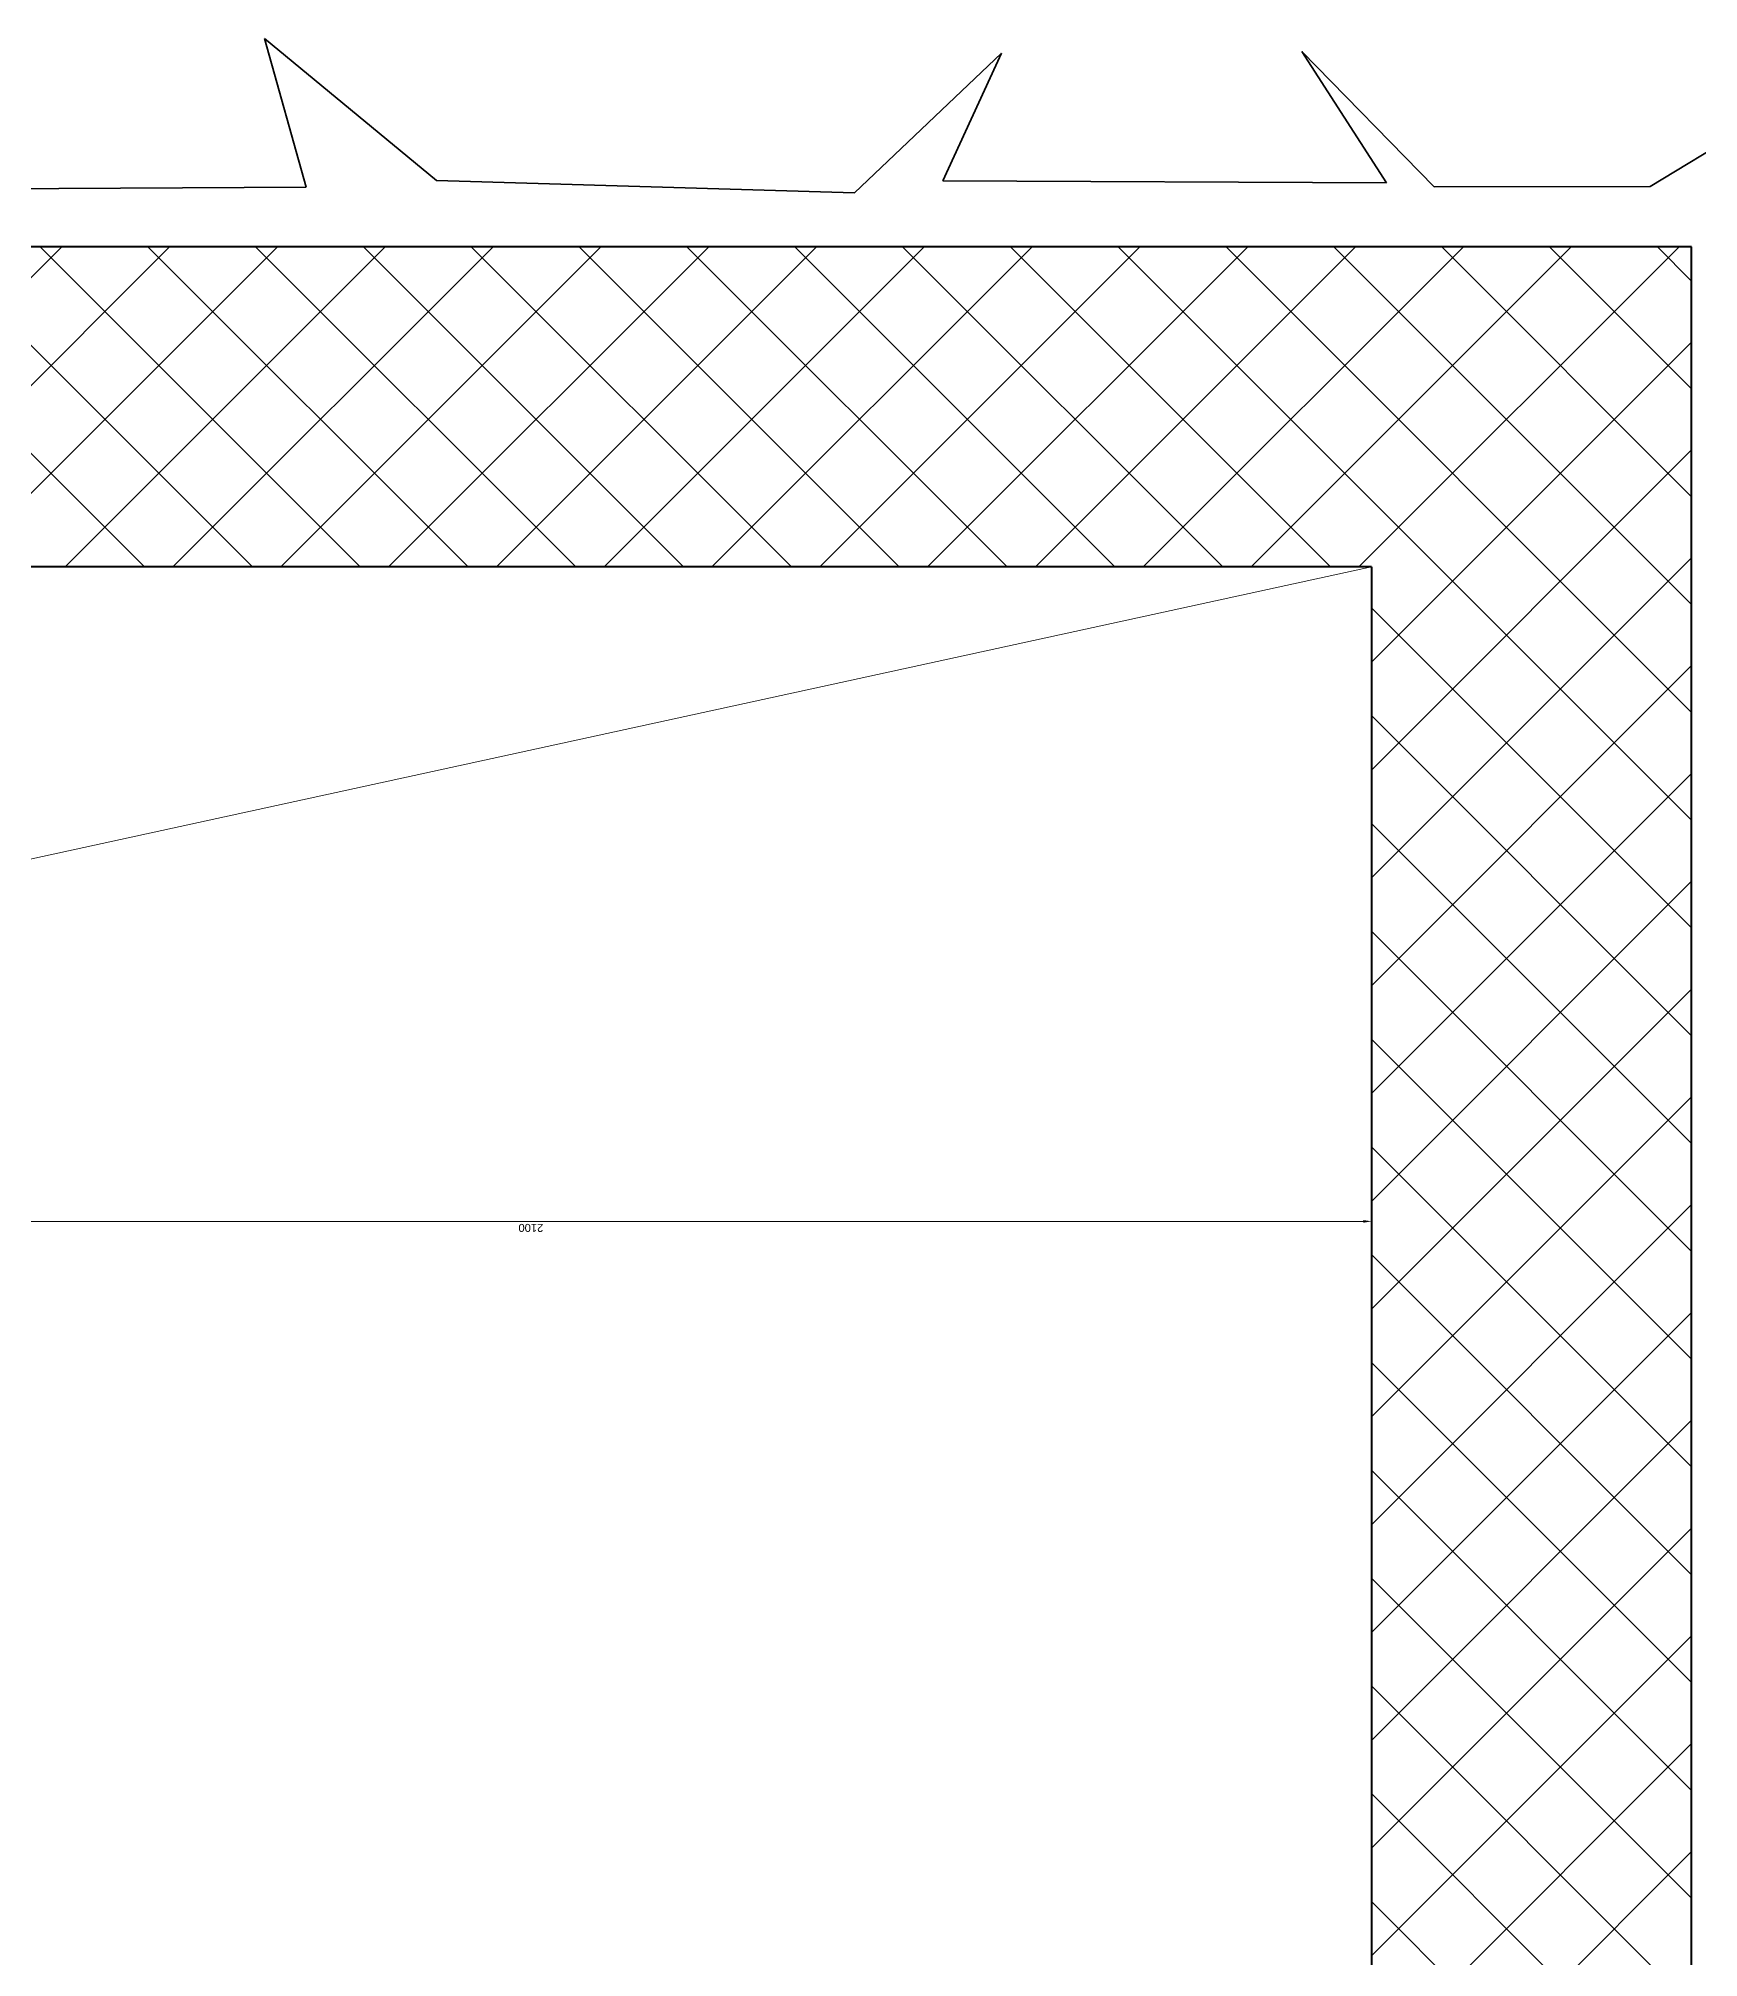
# Model space of a CAD drawing. Header units: millimetres. Extents: x 47631 to 558803, y 29659 to 315570.
# Drawn here: x 508491 to 510566, y 304462 to 306860 of the extents above; entities that cross this region are included whole.
import ezdxf

# ---------------------------------------------------------------- set-up
doc = ezdxf.new("R2010")
doc.units = ezdxf.units.MM
doc.styles.add('GP kota 13.83_20.63_22.63_PBS_strojarstvo_rashladni_sustav$0$Arial', font='arial.ttf')

msp = doc.modelspace()

# ---------------------------------------------------------------- linework, layer by layer
at = {"color": 253, "linetype": 'Continuous', "lineweight": 35}
for p, q in [((508988.8, 306682.4), (508774, 306860)), ((508774, 306860), (508825.8, 306674.2)), ((509694.6, 306841.5), (509511, 306667.1)), ((509621.3, 306682.2), (509694.6, 306841.5)), ((510235.3, 306674.6), (510069.7, 306843.4)), ((510069.7, 306843.4), (510175.5, 306679.5)), ((510739.6, 306817), (510504.9, 306675.1)), ((508825.8, 306674.2), (508227.7, 306671)), ((509511, 306667.1), (508988.8, 306682.4)), ((510175.5, 306679.5), (509621.3, 306682.2)), ((510504.9, 306675.1), (510235.3, 306674.6))]:
    msp.add_line(p, q, dxfattribs=at)
at = {"color": 3, "linetype": 'Continuous', "lineweight": 40}
for p, q in [((510556.8, 306599.5), (487956.8, 306599.5)), ((510556.8, 301299.5), (510556.8, 306599.5)), ((510156.8, 306199.5), (491656.8, 306199.5)), ((510156.8, 306199.5), (510156.8, 301699.5))]:
    msp.add_line(p, q, dxfattribs=at)
at = {"color": 8, "linetype": 'Continuous', "lineweight": 5}
for p, q in [((508520.6, 306599.5), (508120.6, 306199.5)), ((508224, 306599.5), (508624, 306199.5)), ((508655.3, 306599.5), (508255.3, 306199.5)), ((508358.7, 306599.5), (508758.7, 306199.5)), ((508790, 306599.5), (508390, 306199.5)), ((508493.4, 306599.5), (508893.4, 306199.5)), ((508924.7, 306599.5), (508524.7, 306199.5)), ((508628.1, 306599.5), (509028.1, 306199.5)), ((509059.4, 306599.5), (508659.4, 306199.5)), ((508762.8, 306599.5), (509162.8, 306199.5)), ((509194.1, 306599.5), (508794.1, 306199.5)), ((508897.5, 306599.5), (509297.5, 306199.5)), ((509328.8, 306599.5), (508928.8, 306199.5)), ((509032.2, 306599.5), (509432.2, 306199.5)), ((509463.5, 306599.5), (509063.5, 306199.5)), ((509166.9, 306599.5), (509566.9, 306199.5)), ((509598.2, 306599.5), (509198.2, 306199.5)), ((509301.6, 306599.5), (509701.6, 306199.5)), ((509732.9, 306599.5), (509332.9, 306199.5)), ((509436.3, 306599.5), (509836.3, 306199.5)), ((509867.6, 306599.5), (509467.6, 306199.5)), ((509571, 306599.5), (509971, 306199.5)), ((510002.3, 306599.5), (509602.3, 306199.5)), ((509705.8, 306599.5), (510105.8, 306199.5)), ((510137, 306599.5), (509737, 306199.5)), ((509840.5, 306599.5), (510556.8, 305883.2)), ((510271.7, 306599.5), (509871.7, 306199.5)), ((509975.2, 306599.5), (510556.8, 306017.9)), ((510406.4, 306599.5), (510006.4, 306199.5)), ((510109.9, 306599.5), (510556.8, 306152.6)), ((510541.1, 306599.5), (510141.1, 306199.5)), ((510244.6, 306599.5), (510556.8, 306287.3)), ((510379.3, 306599.5), (510556.8, 306422)), ((510514, 306599.5), (510556.8, 306556.7)), ((510556.8, 306480.4), (510156.8, 306080.4)), ((510556.8, 306345.7), (510156.8, 305945.7)), ((510556.8, 306211), (510156.8, 305811)), ((492256.8, 302299.5), (510156.8, 306199.5)), ((510156.8, 306148.5), (510556.8, 305748.5)), ((510556.8, 306076.3), (510156.8, 305676.3)), ((510156.8, 306013.8), (510556.8, 305613.8)), ((510556.8, 305941.6), (510156.8, 305541.6)), ((510156.8, 305879.1), (510556.8, 305479.1)), ((510556.8, 305806.9), (510156.8, 305406.9)), ((510156.8, 305744.4), (510556.8, 305344.4)), ((510556.8, 305672.2), (510156.8, 305272.2)), ((510156.8, 305609.7), (510556.8, 305209.7)), ((510556.8, 305537.5), (510156.8, 305137.5)), ((510156.8, 305475), (510556.8, 305075)), ((510556.8, 305402.8), (510156.8, 305002.8)), ((510156.8, 305340.3), (510556.8, 304940.3)), ((510556.8, 305268.1), (510156.8, 304868.1)), ((510156.8, 305205.6), (510556.8, 304805.6)), ((510556.8, 305133.4), (510156.8, 304733.4)), ((510156.8, 305070.9), (510556.8, 304670.9)), ((510556.8, 304998.7), (510156.8, 304598.7)), ((510156.8, 304936.2), (510556.8, 304536.2)), ((510556.8, 304864), (510156.8, 304464)), ((510156.8, 304801.5), (510556.8, 304401.5)), ((510556.8, 304729.3), (510156.8, 304329.3)), ((510156.8, 304666.8), (510556.8, 304266.8)), ((510556.8, 304594.6), (510156.8, 304194.6)), ((510156.8, 304532.1), (510556.8, 304132.1))]:
    msp.add_line(p, q, dxfattribs=at)
at = {"color": 1, "linetype": 'Continuous', "lineweight": -3}
for p, q in [((491656.8, 306199.5), (510156.8, 306199.5)), ((510156.8, 306199.5), (510156.8, 301699.5))]:
    msp.add_line(p, q, dxfattribs=at)
at = {"color": 5, "linetype": 'Continuous', "lineweight": 20}
for p, q in [((510156.8, 306196.5), (510156.8, 305377.9)), ((508066.8, 305381.9), (510146.8, 305381.9))]:
    msp.add_line(p, q, dxfattribs=at)
msp.add_solid([(510146.8, 305383.5), (510146.8, 305380.2), (510156.8, 305381.9)], dxfattribs=at)

# ---------------------------------------------------------------- texts
at = {"color": 5, "linetype": 'Continuous', "lineweight": 20, "style": 'GP kota 13.83_20.63_22.63_PBS_strojarstvo_rashladni_sustav$0$Arial'}
msp.add_text('2100', height=10, rotation=180, dxfattribs=at).set_placement((509122.2, 305378.7))

doc.saveas('drawing.dxf')
